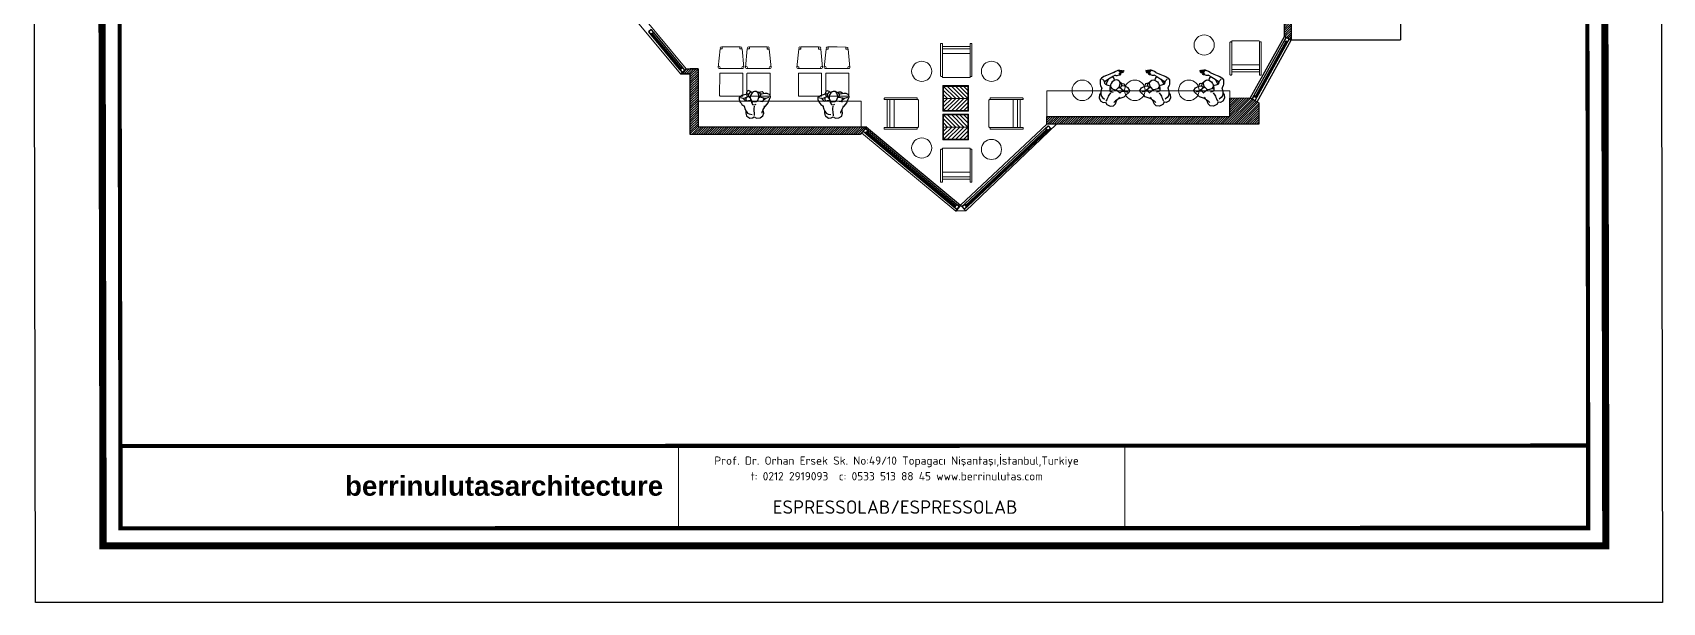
# Model space of a CAD drawing. Header units: centimetres. Extents: x 131563 to 145359, y 24878 to 28066.
# Drawn here: x 131563 to 134733, y 24878 to 25986 of the extents above; entities that cross this region are included whole.
import ezdxf
from ezdxf.enums import TextEntityAlignment as Align

# ---------------------------------------------------------------- set-up
doc = ezdxf.new("R2010")
doc.units = ezdxf.units.CM
doc.header["$LTSCALE"] = 10
doc.header["$MEASUREMENT"] = 0
for name, color, linetype in [('141125_RT1$0$xref_4_vitrin_kaplama$0$2DCAM', 4, 'Continuous'), ('141125_RT1$0$xref_4_vitrin_kaplama$0$2DKONST2', 253, 'Continuous'), ('LP-DIMENSION_INT_100', 51, 'Continuous'), ('wall', 255, 'Continuous')]:
    doc.layers.add(name, color=color, linetype=linetype)
for name, color, linetype, lineweight in [('ARK_AHŞAP', 45, 'Continuous', 15), ('ARK_METAL', 252, 'Continuous', 15), ('Auto-Antet', 7, 'Continuous', 18), ('tefriş', 45, 'Continuous', 18)]:
    doc.layers.add(name, color=color, linetype=linetype, lineweight=lineweight)
doc.styles.add('BASLIK', font='')
doc.styles.add('style1', font='isocpeur.ttf', dxfattribs={"height": 20})
doc.styles.get('BASLIK').set_extended_font_data('Arial', bold=True)
pattern_1 = [(45, (4349.897, 0), (-2.20970869, 2.20970869), [])]

# ---------------------------------------------------------------- blocks, each defined once
blk = doc.blocks.new('insanplanoturan2')
for p, q in [((-27.3, 18.7), (-27.9, 14.4)), ((-27.9, 14.4), (-26.5, 10.2)), ((-27.3, 18.7), (-27.3, 18.7)), ((-26.5, 10.2), (-24.7, 7)), ((-24.7, 7), (-23.1, 4.5)), ((-20, 15.9), (-24.5, 17.3)), ((-23.1, 4.5), (-19.4, 1.7)), ((-18.8, 14.3), (-20, 15.9)), ((-19.4, 1.7), (-18.3, 0.6)), ((-19.3, 1.6), (-18, -4.7)), ((-15.7, 10.7), (-18.8, 14.3)), ((-15.7, 10.7), (-9.9, 11)), ((-14, 17.3), (-14.4, 14.2)), ((-14.4, 14.2), (-14.1, 10.9)), ((-9.9, 11), (-5.1, 11.6)), ((-4.3, 28), (-8.1, 30.2)), ((-5.3, 20.4), (-5.8, 16.4)), ((-5.8, 16.4), (-5.8, 13.5)), ((-5.8, 14.5), (-5.5, 12.7)), ((-5.8, 13.5), (-4.1, 10.1)), ((-5.5, 12.7), (-4.9, 10.3)), ((-1.5, 25.7), (-5.3, 20.4)), ((-4.9, 10.3), (-4.5, 7.8)), ((-4.5, 7.8), (-2.1, 5.5)), ((-4.5, 7.8), (-4.5, 7.3)), ((-4.5, 7.3), (-2.4, 2.5)), ((-3.6, 26.9), (-4.3, 28)), ((-4.1, 10.1), (0.4, 8)), ((-2.4, 2.5), (1.6, 1.8)), ((1.1, 27.4), (-1.5, 25.7)), ((0.4, 8), (4.7, 8.1)), ((3.3, 27.8), (1.1, 27.4)), ((1.6, 1.8), (4.6, 2.7)), ((7, 27.1), (3.3, 27.8)), ((4.7, 8.1), (8.4, 9.4)), ((8.6, 26), (7, 27.1)), ((8.3, 9.1), (13.3, 8.1)), ((8.4, 9.4), (11, 16.1)), ((10.1, 23.6), (8.6, 26)), ((10.2, 25.9), (9.3, 25.7)), ((9.3, 25.7), (9.6, 24.5)), ((11.4, 17.6), (10.1, 23.6)), ((11.6, 25.2), (10.2, 25.9)), ((11.4, 15), (10.6, 15.2)), ((11, 16.1), (11.4, 17.6)), ((11.4, 15), (12.6, 15.8)), ((13.4, 24.1), (11.6, 25.2)), ((12.6, 15.8), (13, 16.7)), ((12.9, 16.1), (20.7, 13.9)), ((13, 16.7), (14.5, 17.8)), ((13.2, 24.2), (15, 25.8)), ((13.3, 8.1), (17.6, 6.8)), ((15, 20.9), (13.4, 24.1)), ((14.5, 17.8), (15, 20.9)), ((16.3, 21.5), (14.7, 21.5)), ((15, 25.8), (17.9, 26.1)), ((15, 20.9), (15, 20.9)), ((20.1, 21.8), (16.3, 21.5)), ((17.6, 6.8), (19.3, 10.2)), ((17.6, 6.8), (18.6, 6.3)), ((17.9, 26.1), (20.4, 23.5)), ((19.3, 14.3), (19.3, 10.2)), ((19.3, 10.2), (24.2, 13.1)), ((23.7, 22.2), (20.1, 21.8)), ((20.4, 23.5), (20.2, 21.8)), ((20.7, 13.9), (24.2, 13.1)), ((22, -2.6), (28, 3.2)), ((27.8, 21.9), (23.7, 22.2)), ((24.2, 13.1), (28.6, 13.7)), ((33.1, 18.4), (27.8, 21.9)), ((28, 3.2), (29.4, 7)), ((28.6, 13.7), (30.4, 14.2)), ((29.4, 7), (33.3, 14.9)), ((33.3, 14.9), (33.1, 18.4)), ((-18, -4.7), (-16.2, -9.1)), ((-16.6, -8.2), (-17.3, -12.8)), ((-17.3, -12.8), (-16.1, -18.2)), ((-16.2, -9.1), (-14, -13.4)), ((-16.1, -18.2), (-15.3, -19.1)), ((-15.3, -19.1), (-10.3, -23)), ((-14, -13.4), (-10.4, -15.1)), ((-10.4, -15.1), (-5.2, -16.3)), ((-10.3, -23), (-5, -23.1)), ((-5, -23.1), (-1.2, -21.4)), ((-0.8, -6.1), (-1.2, -8.6)), ((-1.2, -8.6), (-1, -10.8)), ((-1.2, -21.4), (3.1, -24.4)), ((-1, -10.8), (-1, -12.7)), ((-1, -12.7), (-1, -14.1)), ((-1, -14.1), (-0.7, -15.8)), ((-0.7, -15.8), (-1, -19.2)), ((0.1, -0.8), (-0.8, -6.1)), ((3.1, -24.4), (10.1, -24.5)), ((10.1, -24.5), (15.7, -21.3)), ((14.2, -14.2), (13.8, -15.3)), ((15.6, -11.1), (14.2, -14.2)), ((16.8, -8.8), (15.6, -11.1)), ((15.7, -21.3), (17.9, -16.1)), ((19.5, -4.9), (16.8, -8.8)), ((17.2, -10.3), (17.5, -7.8)), ((17.9, -16.1), (17.2, -10.3)), ((20, -1.6), (19.5, -4.9)), ((19.5, -4.9), (22, -2.6))]:
    blk.add_line(p, q)
for points in [[(-27.3, 18.7), (-21.8, 22.3), (-14.1, 24.1), (-7.3, 24.6)], [(-20, 15.9), (-15.5, 16.7), (-9.5, 19.1), (-8.9, 19.2)], [(-8.1, 30.2), (-10.9, 29.7), (-12.2, 26.3), (-12.6, 24.2)], [(-1.5, 25.7), (-2.5, 27), (-5.4, 26.7), (-7.3, 24.6), (-9.2, 21.9), (-8.9, 19.2), (-7.3, 16.5), (-5.8, 16.4)]]:
    blk.add_lwpolyline(points)
blk = doc.blocks.new('xccxc')
at = {"rotation": 180}
blk.add_blockref('insanplanoturan2', (220488.9, -31825.1), dxfattribs=at)
blk = doc.blocks.new('dada')
for p, q in [((219964.1, -31826.5), (219966.7, -31822.6)), ((219967.8, -31810.1), (219965.6, -31815.3)), ((219965.6, -31815.3), (219966.3, -31821)), ((219966.3, -31821), (219966.1, -31823.5)), ((219966.7, -31822.6), (219967.9, -31820.3)), ((219973.4, -31806.9), (219967.8, -31810.1)), ((219967.9, -31820.3), (219969.4, -31817.1)), ((219969.4, -31817.1), (219969.8, -31816.1)), ((219980.5, -31807), (219973.4, -31806.9)), ((219984.7, -31810), (219980.5, -31807)), ((219983.4, -31830.6), (219984.4, -31825.3)), ((219984.3, -31815.6), (219984.6, -31812.1)), ((219984.6, -31817.3), (219984.3, -31815.6)), ((219984.4, -31825.3), (219984.7, -31822.8)), ((219984.6, -31818.7), (219984.6, -31817.3)), ((219984.6, -31820.5), (219984.6, -31818.7)), ((219984.7, -31822.8), (219984.6, -31820.5)), ((219988.6, -31808.2), (219984.7, -31810)), ((219993.9, -31808.4), (219988.6, -31808.2)), ((219994, -31816.3), (219988.8, -31815.1)), ((219998.9, -31812.3), (219993.9, -31808.4)), ((219997.6, -31817.9), (219994, -31816.3)), ((219999.7, -31822.2), (219997.6, -31817.9)), ((219999.7, -31813.2), (219998.9, -31812.3)), ((220000.9, -31818.5), (219999.7, -31813.2)), ((220001.6, -31826.6), (219999.7, -31822.2)), ((220000.2, -31823.1), (220000.9, -31818.5)), ((219954.2, -31838.4), (219950.3, -31846.2)), ((219950.3, -31846.2), (219950.4, -31849.8)), ((219950.4, -31849.8), (219955.8, -31853.3)), ((219954.9, -31845.1), (219953.1, -31845.6)), ((219955.5, -31834.6), (219954.2, -31838.4)), ((219959.4, -31844.5), (219954.9, -31845.1)), ((219961.5, -31828.8), (219955.5, -31834.6)), ((219955.8, -31853.3), (219959.9, -31853.5)), ((219964.3, -31841.6), (219959.4, -31844.5)), ((219962.8, -31845.2), (219959.4, -31844.5)), ((219959.9, -31853.5), (219963.5, -31853.2)), ((219964.1, -31826.5), (219961.5, -31828.8)), ((219970.6, -31847.5), (219962.8, -31845.2)), ((219963.2, -31854.8), (219963.4, -31853.2)), ((219965.6, -31857.5), (219963.2, -31854.8)), ((219963.5, -31853.2), (219967.3, -31852.8)), ((219963.6, -31829.8), (219964.1, -31826.5)), ((219964.2, -31845.6), (219964.3, -31841.6)), ((219965.9, -31838.1), (219964.3, -31841.6)), ((219965.9, -31838.1), (219965, -31837.7)), ((219968.5, -31857.1), (219965.6, -31857.5)), ((219970.3, -31839.5), (219965.9, -31838.1)), ((219967.3, -31852.8), (219968.8, -31852.9)), ((219970.3, -31855.5), (219968.5, -31857.1)), ((219969.1, -31849.2), (219968.6, -31852.2)), ((219968.6, -31852.2), (219970.2, -31855.4)), ((219968.6, -31852.2), (219968.6, -31852.2)), ((219970.6, -31848), (219969.1, -31849.2)), ((219970.2, -31855.4), (219972, -31856.6)), ((219975.3, -31840.4), (219970.3, -31839.5)), ((219971, -31847.2), (219970.6, -31848)), ((219972.2, -31846.3), (219971, -31847.2)), ((219972, -31856.6), (219973.4, -31857.2)), ((219972.2, -31846.3), (219972.9, -31846.5)), ((219972.6, -31847.5), (219972.2, -31849)), ((219972.2, -31849), (219973.4, -31855)), ((219975.1, -31840.7), (219972.6, -31847.5)), ((219973.4, -31855), (219974.9, -31857.4)), ((219973.4, -31857.2), (219974.3, -31857.1)), ((219974.3, -31857.1), (219974, -31855.9)), ((219974.9, -31857.4), (219976.6, -31858.5)), ((219978.8, -31839.4), (219975.1, -31840.7)), ((219983.2, -31839.4), (219978.8, -31839.4)), ((219982, -31833.1), (219978.9, -31834)), ((219985.9, -31833.9), (219982, -31833.1)), ((219982.4, -31858.8), (219985.1, -31857.1)), ((219987.6, -31841.5), (219983.2, -31839.4)), ((219985.1, -31857.1), (219988.9, -31851.8)), ((219988.1, -31839.2), (219985.7, -31836.9)), ((219985.8, -31856.2), (219987.9, -31859.4)), ((219988, -31838.6), (219985.9, -31833.9)), ((219989.4, -31844.9), (219987.6, -31841.5)), ((219988.1, -31839.2), (219988, -31838.6)), ((219988.5, -31841.6), (219988.1, -31839.2)), ((219989.1, -31844.1), (219988.5, -31841.6)), ((219993.5, -31842.3), (219988.6, -31843)), ((219988.9, -31851.8), (219989.4, -31847.8)), ((219989.4, -31845.9), (219989.1, -31844.1)), ((219989.4, -31847.8), (219989.4, -31844.9)), ((219993.2, -31859.7), (219997, -31853.7)), ((219999.3, -31842.1), (219993.5, -31842.3)), ((219997, -31853.7), (219997.9, -31845.6)), ((219997, -31853.7), (220000, -31849)), ((219997.9, -31845.6), (219997.6, -31842.2)), ((219999.3, -31842.1), (220002.3, -31845.7)), ((220000, -31849), (220002.3, -31845.7)), ((220002.8, -31833), (220001.6, -31826.6)), ((220002.9, -31833.1), (220001.9, -31831.9)), ((220002.3, -31845.7), (220003.5, -31847.3)), ((220006.7, -31835.8), (220002.9, -31833.1)), ((220003.5, -31847.3), (220008, -31848.7)), ((220003.7, -31858.5), (220007.4, -31854.5)), ((220008.3, -31838.4), (220006.7, -31835.8)), ((220007.4, -31854.5), (220010.8, -31850.1)), ((220010.1, -31841.6), (220008.3, -31838.4)), ((220011.5, -31845.8), (220010.1, -31841.6)), ((220010.8, -31850.1), (220011.5, -31845.8)), ((220010.8, -31850.1), (220010.8, -31850.1)), ((219976.3, -31878.1), (219976.7, -31876.9)), ((219976.4, -31878.4), (219976.3, -31878.1)), ((219976.8, -31878.5), (219976.4, -31878.4)), ((219976.5, -31879.8), (219978.1, -31877.9)), ((219976.6, -31880.4), (219976.5, -31879.8)), ((219976.6, -31858.5), (219980.3, -31859.2)), ((219976.9, -31880.6), (219976.6, -31880.4)), ((219976.7, -31876.9), (219977.5, -31876.1)), ((219977.9, -31877.8), (219976.8, -31878.5)), ((219979.2, -31879.3), (219976.9, -31880.6)), ((219977.5, -31876.1), (219978.5, -31875)), ((219978.7, -31877), (219977.9, -31877.8)), ((219978.1, -31877.9), (219979, -31877.2)), ((219978.5, -31875), (219979.2, -31874.4)), ((219980.1, -31875.8), (219978.7, -31877)), ((219980.1, -31870.4), (219978.8, -31871.8)), ((219978.8, -31871.8), (219978.9, -31872.1)), ((219978.9, -31872.1), (219979.2, -31872.2)), ((219979, -31877.2), (219980.3, -31876.2)), ((219979.2, -31872.2), (219981.2, -31871.8)), ((219979.2, -31874.4), (219980.3, -31873.4)), ((219981, -31877.7), (219979.2, -31879.3)), ((219981.2, -31878.6), (219979.2, -31879.3)), ((219979.4, -31879.5), (219979.2, -31879.3)), ((219981, -31879.2), (219979.4, -31879.5)), ((219981, -31869.8), (219980.1, -31870.4)), ((219982.1, -31874.4), (219980.1, -31875.8)), ((219980.3, -31859.2), (219982.4, -31858.8)), ((219980.3, -31873.4), (219981.5, -31872.2)), ((219980.3, -31876.2), (219981.3, -31875.3)), ((219983.2, -31868.1), (219981, -31869.8)), ((219982.2, -31876.8), (219981, -31877.7)), ((219984.3, -31878.3), (219981, -31879.2)), ((219981.2, -31871.8), (219982.2, -31871.3)), ((219983.5, -31877.4), (219981.2, -31878.6)), ((219981.3, -31875.3), (219982.2, -31874.6)), ((219981.5, -31872.2), (219982.2, -31871.3)), ((219982.2, -31874.6), (219982.1, -31874.4)), ((219982.2, -31871.3), (219982.7, -31870.2)), ((219982.2, -31874.6), (219983.9, -31875.9)), ((219982.2, -31876.8), (219983.9, -31875.9)), ((219984.9, -31866.8), (219983.2, -31868.1)), ((219985.2, -31876.8), (219983.5, -31877.4)), ((219983.9, -31875.9), (219986.7, -31877.1)), ((219986.7, -31877.1), (219984.3, -31878.3)), ((219986.8, -31865.9), (219984.9, -31866.8)), ((219986, -31876.8), (219985.2, -31876.8)), ((219987.9, -31875.9), (219986.7, -31877.1)), ((219988.6, -31865.9), (219986.8, -31865.9)), ((219987.9, -31859.4), (219991.6, -31861.6)), ((219991.2, -31872.7), (219987.9, -31875.9)), ((219988.6, -31865.9), (219991.6, -31861.6)), ((219993.3, -31869.5), (219991.2, -31872.7)), ((219991.6, -31861.6), (219993.2, -31859.7)), ((219993.3, -31869.5), (219998.7, -31863.7)), ((219998.7, -31863.7), (220003.7, -31858.5))]:
    blk.add_line(p, q)

msp = doc.modelspace()

# ---------------------------------------------------------------- hatches: boundary and pattern name
at = {"layer": 'LP-DIMENSION_INT_100'}
h = msp.add_hatch(dxfattribs=at)
h.set_pattern_fill('ANSI31', color=252, scale=25)
h.set_pattern_definition(pattern_1)
h.paths.add_polyline_path([(133998.2, 25979), (133997, 26089.5), (134009.9, 26097.2), (134011.3, 25971.7)])
h = msp.add_hatch(dxfattribs=at)
h.set_pattern_fill('ANSI31', color=252, scale=25)
h.set_pattern_definition(pattern_1)
h.paths.add_polyline_path([(132823.1, 25906.2), (132834.7, 25915.8), (132857.5, 25915.8), (132857.5, 25803), (133185.5, 25803), (133173.1, 25788), (132842.5, 25788), (132842.5, 25906.2), (132823.1, 25906.2)])
h = msp.add_hatch(dxfattribs=at)
h.set_pattern_fill('ANSI31', color=252, scale=25)
h.set_pattern_definition(pattern_1)
h.paths.add_polyline_path([(133891.9, 25823), (133891.9, 25859), (133931.2, 25859.3), (133948.2, 25849.8), (133948.2, 25808), (133535.9, 25808), (133535.9, 25823)])

# ---------------------------------------------------------------- linework, layer by layer
msp.add_lwpolyline([(131563.2, 28066), (134727.6, 28066), (134733.1, 24878.1), (131568.8, 24878.1)], close=True)
at = {"layer": '141125_RT1$0$xref_4_vitrin_kaplama$0$2DCAM'}
for p, q in [((132766.4, 25981.6), (132821.1, 25915.3)), ((132826.7, 25919.6), (132771.6, 25986.3)), ((133997.6, 25970.2), (133938.8, 25864.2)), ((133945, 25861.1), (134003.5, 25966.5)), ((133184.7, 25789.1), (133355, 25647.7)), ((133359.7, 25652.9), (133189, 25794.6)), ((133376.7, 25653.2), (133532.5, 25799.9)), ((133537, 25794.5), (133381.6, 25648.3))]:
    msp.add_line(p, q, dxfattribs=at)
for points in [[(132822.9, 25914.6), (132766, 25983.4), (132766.5, 25983.8), (132823.4, 25915)], [(132766.5, 25983.8), (132767.1, 25983.1), (132768.3, 25984.1), (132767.7, 25984.8)], [(132767.7, 25984.8), (132824.6, 25916)], [(132825.1, 25916.4), (132768.2, 25985.2)], [(134001.1, 25969.8), (133941, 25861.4)], [(133941.5, 25861.1), (134001.6, 25969.5)], [(134003.6, 25968.4), (133943.4, 25860), (133942.9, 25860.3), (134003, 25968.7)], [(134001.6, 25969.5), (134001.2, 25968.6), (134002.6, 25967.9), (134003, 25968.7)], [(132824.6, 25916), (132824, 25916.8), (132822.7, 25915.8), (132823.4, 25915)], [(133942.9, 25860.3), (133943.4, 25861.2), (133942, 25862), (133941.5, 25861.1)], [(133356.8, 25647.3), (133184, 25790.8), (133184.4, 25791.3), (133357.2, 25647.7)], [(133184.4, 25791.3), (133185.2, 25790.7), (133186.2, 25791.9), (133185.4, 25792.5)], [(133185.4, 25792.5), (133358.3, 25649)], [(133358.6, 25649.4), (133185.8, 25793)], [(133377.9, 25649.9), (133535.7, 25798.4)], [(133536.1, 25797.9), (133378.3, 25649.4)], [(133379.7, 25647.8), (133537.6, 25796.3), (133537.2, 25796.7), (133379.3, 25648.2)], [(133537.2, 25796.7), (133536.5, 25796.1), (133535.4, 25797.3), (133536.1, 25797.9)], [(133358.3, 25649), (133357.5, 25649.6), (133356.5, 25648.4), (133357.2, 25647.7)], [(133378.3, 25649.4), (133379, 25650.1), (133380.1, 25648.9), (133379.3, 25648.2)]]:
    msp.add_lwpolyline(points, dxfattribs=at)
at = {"layer": '141125_RT1$0$xref_4_vitrin_kaplama$0$2DKONST2'}
for points in [[(132765.7, 25983.2), (132768.6, 25985.6), (132769.5, 25984.5), (132771.6, 25986.3), (132767.1, 25991.6), (132767.1, 25991.6), (132766.5, 25992.4), (132761.5, 25988.3), (132761.5, 25988.3), (132761.1, 25988), (132766.4, 25981.6), (132766.8, 25981.9)], [(132765.3, 25983.2), (132768.7, 25986), (132769.6, 25984.9), (132771.2, 25986.3), (132767.1, 25991.3), (132767.1, 25991.3), (132766.5, 25992.1), (132761.5, 25987.9)], [(134007.1, 25972.9), (134007.6, 25973.8), (134001.9, 25976.9), (134001.9, 25976.9), (134001.4, 25977.2), (133997.6, 25970.2), (133999.9, 25968.9), (134000.6, 25970.1), (134003.9, 25968.2), (134003.1, 25966.8), (134003.5, 25966.5), (134007.1, 25972.9)], [(134006.7, 25972.8), (134007.2, 25973.7), (134001.5, 25976.8), (133997.9, 25970.3), (133999.8, 25969.2), (134000.5, 25970.4), (134004.3, 25968.3), (134006.7, 25972.8)], [(132825.8, 25909.7), (132826.4, 25909), (132831.4, 25913.1), (132831.4, 25913.1), (132831.8, 25913.4), (132826.7, 25919.6), (132824.6, 25917.9), (132825.5, 25916.8), (132822.6, 25914.4), (132821.5, 25915.7), (132821.1, 25915.3), (132825.8, 25909.7)], [(132825.8, 25910.1), (132826.4, 25909.3), (132831.5, 25913.4), (132826.7, 25919.2), (132825, 25917.8), (132825.9, 25916.7), (132822.6, 25914), (132825.8, 25910.1)], [(133943.8, 25859.8), (133940.5, 25861.7), (133941.1, 25862.9), (133938.8, 25864.2), (133935.4, 25858.1), (133935.4, 25858.1), (133934.9, 25857.2), (133940.6, 25854.1), (133940.6, 25854.1), (133941, 25853.8), (133945, 25861.1), (133944.6, 25861.3)], [(133943.9, 25859.5), (133940.1, 25861.6), (133940.8, 25862.8), (133938.9, 25863.9), (133935.7, 25858.2), (133935.7, 25858.2), (133935.2, 25857.3), (133940.9, 25854.2)], [(133537.9, 25796), (133535.3, 25798.8), (133534.3, 25797.9), (133532.5, 25799.9), (133537.6, 25804.6), (133537.6, 25804.6), (133538.4, 25805.3), (133542.8, 25800.4), (133542.8, 25800.4), (133543.1, 25800.1), (133537, 25794.5), (133536.6, 25794.9)], [(133538.2, 25796), (133535.3, 25799.2), (133534.3, 25798.2), (133532.8, 25799.9), (133537.6, 25804.2), (133537.6, 25804.2), (133538.4, 25804.9), (133542.7, 25800.1)], [(133183.7, 25790.5), (133186.2, 25793.5), (133187.3, 25792.6), (133189, 25794.6), (133183.6, 25799.1), (133183.6, 25799.1), (133182.8, 25799.8), (133178.7, 25794.8), (133178.7, 25794.8), (133178.4, 25794.4), (133184.7, 25789.1), (133185.1, 25789.5)], [(133183.4, 25790.5), (133186.1, 25793.8), (133187.2, 25792.9), (133188.6, 25794.6), (133183.6, 25798.8), (133183.6, 25798.8), (133182.9, 25799.4), (133178.7, 25794.4)], [(133360.6, 25643), (133361.4, 25642.4), (133365.5, 25647.4), (133365.5, 25647.4), (133365.8, 25647.8), (133359.7, 25652.9), (133357.9, 25650.8), (133359, 25649.9), (133356.6, 25647), (133355.3, 25648.1), (133355, 25647.7), (133360.6, 25643)], [(133360.5, 25643.4), (133361.3, 25642.7), (133365.5, 25647.7), (133359.7, 25652.5), (133358.3, 25650.8), (133359.4, 25649.9), (133356.6, 25646.6), (133360.5, 25643.4)], [(133376.2, 25643.3), (133375.5, 25642.7), (133371.1, 25647.5), (133371.1, 25647.5), (133370.8, 25647.9), (133376.7, 25653.2), (133378.5, 25651.2), (133377.5, 25650.3), (133380, 25647.5), (133381.3, 25648.6), (133381.6, 25648.3), (133376.2, 25643.3)], [(133376.2, 25643.7), (133375.5, 25643), (133371.1, 25647.8), (133376.7, 25652.9), (133378.1, 25651.3), (133377.1, 25650.3), (133380, 25647.1), (133376.2, 25643.7)]]:
    msp.add_lwpolyline(points, close=True, dxfattribs=at)
at = {"layer": 'ARK_AHŞAP'}
for p, q in [((133329.2, 25901.9), (133329.2, 25964.3)), ((133329.2, 25901.9), (133329.2, 25964.3)), ((133330.2, 25965.3), (133331.7, 25965.3)), ((133330.2, 25965.3), (133331.7, 25965.3)), ((133332.7, 25901.9), (133332.7, 25964.3)), ((133332.7, 25901.9), (133332.7, 25964.3)), ((133386.7, 25901.9), (133386.7, 25964.3)), ((133389.2, 25965.3), (133387.7, 25965.3)), ((133390.2, 25901.9), (133390.2, 25964.3)), ((133891.9, 25967.2), (133891.9, 25904.8)), ((133891.9, 25967.2), (133891.9, 25904.8)), ((133892.9, 25968.2), (133894.4, 25968.2)), ((133892.9, 25968.2), (133894.4, 25968.2)), ((133895.4, 25967.2), (133895.4, 25904.8)), ((133895.4, 25967.2), (133895.4, 25904.8)), ((133949.4, 25967.2), (133949.4, 25904.8)), ((133951.9, 25968.2), (133950.4, 25968.2)), ((133952.9, 25967.2), (133952.9, 25904.8)), ((133330.2, 25900.9), (133331.7, 25900.9)), ((133330.2, 25900.9), (133331.7, 25900.9)), ((133389.2, 25900.9), (133387.7, 25900.9)), ((133892.9, 25903.8), (133894.4, 25903.8)), ((133892.9, 25903.8), (133894.4, 25903.8)), ((133951.9, 25903.8), (133950.4, 25903.8)), ((133358.7, 25858.3), (133335.2, 25881.7)), ((133350.9, 25858.3), (133335.2, 25873.9)), ((133350.9, 25858.3), (133335.2, 25873.9)), ((133366.5, 25858.3), (133343, 25881.7)), ((133374.3, 25858.3), (133350.9, 25881.7)), ((133382.1, 25858.3), (133358.7, 25881.7)), ((133382.1, 25866.1), (133366.5, 25881.7)), ((133382.1, 25873.9), (133374.3, 25881.7)), ((133382.1, 25866.1), (133374.3, 25873.9)), ((132857.6, 25853, 0), (133174.6, 25852.7, 0.7)), ((133219.6, 25858.4), (133219.6, 25856.9)), ((133219.6, 25858.4), (133219.6, 25856.9)), ((133283, 25859.4), (133220.6, 25859.4)), ((133283, 25859.4), (133220.6, 25859.4)), ((133283, 25855.9), (133220.6, 25855.9)), ((133283, 25855.9), (133220.6, 25855.9)), ((133284, 25858.4), (133284, 25856.9)), ((133284, 25858.4), (133284, 25856.9)), ((133335.2, 25866.1), (133343, 25858.3)), ((133335.2, 25866.1), (133343, 25858.3)), ((133382.1, 25858.3), (133335.2, 25858.3)), ((133358.7, 25858.3), (133335.2, 25834.9)), ((133350.9, 25858.3), (133335.2, 25842.7)), ((133335.2, 25850.5), (133343, 25858.3)), ((133350.9, 25858.3), (133335.2, 25842.7)), ((133335.2, 25850.5), (133343, 25858.3)), ((133366.5, 25858.3), (133343, 25834.9)), ((133374.3, 25858.3), (133350.9, 25834.9)), ((133382.1, 25858.3), (133358.7, 25834.9)), ((133382.1, 25850.5), (133366.5, 25834.9)), ((133382.1, 25850.5), (133374.3, 25842.7)), ((133382.1, 25842.7), (133374.3, 25834.9)), ((133425.4, 25858.4), (133425.4, 25856.9)), ((133425.4, 25858.4), (133425.4, 25856.9)), ((133426.4, 25859.4), (133488.7, 25859.4)), ((133426.4, 25859.4), (133488.7, 25859.4)), ((133426.4, 25855.9), (133488.7, 25855.9)), ((133426.4, 25855.9), (133488.7, 25855.9)), ((133489.7, 25858.4), (133489.7, 25856.9)), ((133489.7, 25858.4), (133489.7, 25856.9)), ((133358.7, 25802.7), (133335.2, 25826.1)), ((133350.9, 25802.7), (133335.2, 25818.3)), ((133350.9, 25802.7), (133335.2, 25818.3)), ((133335.2, 25810.5), (133343, 25802.7)), ((133335.2, 25810.5), (133343, 25802.7)), ((133366.5, 25802.7), (133343, 25826.1)), ((133374.3, 25802.7), (133350.9, 25826.1)), ((133382.1, 25802.7), (133358.7, 25826.1)), ((133382.1, 25810.5), (133366.5, 25826.1)), ((133382.1, 25818.3), (133374.3, 25826.1)), ((133382.1, 25810.5), (133374.3, 25818.3)), ((133219.6, 25799.4), (133219.6, 25800.9)), ((133283, 25801.9), (133220.6, 25801.9)), ((133283, 25798.4), (133220.6, 25798.4)), ((133284, 25799.4), (133284, 25800.9)), ((133382.1, 25802.7), (133335.2, 25802.7)), ((133358.7, 25802.7), (133335.2, 25779.3)), ((133350.9, 25802.7), (133335.2, 25787.1)), ((133335.2, 25794.9), (133343, 25802.7)), ((133350.9, 25802.7), (133335.2, 25787.1)), ((133335.2, 25794.9), (133343, 25802.7)), ((133366.5, 25802.7), (133343, 25779.3)), ((133374.3, 25802.7), (133350.9, 25779.3)), ((133382.1, 25802.7), (133358.7, 25779.3)), ((133382.1, 25794.9), (133366.5, 25779.3)), ((133382.1, 25794.9), (133374.3, 25787.1)), ((133382.1, 25787.1), (133374.3, 25779.3)), ((133425.4, 25799.4), (133425.4, 25800.9)), ((133426.4, 25801.9), (133488.7, 25801.9)), ((133426.4, 25798.4), (133488.7, 25798.4)), ((133489.7, 25799.4), (133489.7, 25800.9)), ((133329.2, 25758.5), (133329.2, 25696.2)), ((133329.2, 25758.5), (133329.2, 25696.2)), ((133330.2, 25759.5), (133331.7, 25759.5)), ((133330.2, 25759.5), (133331.7, 25759.5)), ((133332.7, 25758.5), (133332.7, 25696.2)), ((133332.7, 25758.5), (133332.7, 25696.2)), ((133386.7, 25758.5), (133386.7, 25696.2)), ((133389.2, 25759.5), (133387.7, 25759.5)), ((133390.2, 25758.5), (133390.2, 25696.2)), ((133330.2, 25695.2), (133331.7, 25695.2)), ((133330.2, 25695.2), (133331.7, 25695.2)), ((133389.2, 25695.2), (133387.7, 25695.2))]:
    msp.add_line(p, q, dxfattribs=at)
at = {"layer": 'ARK_AHŞAP', "elevation": 0}
for points in [[(132899.5, 25863.7), (132899.6, 25906.7, -0.414214), (132900.6, 25907.7), (132943.6, 25907.6, -0.414214), (132944.6, 25906.6), (132944.5, 25863.6, -0.414214), (132943.5, 25862.6), (132900.5, 25862.7, -0.414214)], [(132952.6, 25863.6), (132952.7, 25906.6, -0.414214), (132953.7, 25907.6), (132996.7, 25907.6, -0.414214), (132997.7, 25906.6), (132997.6, 25863.6, -0.414214), (132996.6, 25862.6), (132953.6, 25862.6, -0.414214)], [(133052.7, 25863.5), (133052.8, 25906.5, -0.414214), (133053.8, 25907.5), (133096.8, 25907.5, -0.414214), (133097.8, 25906.4), (133097.7, 25863.4, -0.414214), (133096.7, 25862.5), (133053.7, 25862.5, -0.414214)], [(133105.8, 25863.4), (133105.8, 25906.4, -0.414214), (133106.9, 25907.4), (133149.9, 25907.4, -0.414214), (133150.8, 25906.4), (133150.8, 25863.4, -0.414214), (133149.8, 25862.4), (133106.8, 25862.4, -0.414214)]]:
    msp.add_lwpolyline(points, format="xyb", close=True, dxfattribs=at)
at = {"layer": 'ARK_AHŞAP'}
for points in [[(133333.7, 25883.3), (133333.7, 25833.3), (133383.7, 25833.3), (133383.7, 25883.3)], [(133335.2, 25881.7), (133335.2, 25834.9), (133382.1, 25834.9), (133382.1, 25881.7)], [(133174.6, 25852.7), (133174.5, 25802.7), (132857.5, 25803), (132857.6, 25853)], [(133333.7, 25827.7), (133333.7, 25777.7), (133383.7, 25777.7), (133383.7, 25827.7)], [(133335.2, 25826.1), (133335.2, 25779.3), (133382.1, 25779.3), (133382.1, 25826.1)]]:
    msp.add_lwpolyline(points, close=True, dxfattribs=at)
for centre, radius in [((133841.9, 25962.2), 19.6), ((132902.5, 25956.5), 2), ((132940.9, 25956.5), 2), ((132955.5, 25956.5), 2), ((132993.9, 25956.4), 2), ((133055.6, 25956.4), 2), ((133094, 25956.3), 2), ((133108.7, 25956.3), 2), ((133147.1, 25956.2), 2), ((133292.5, 25911), 19.6), ((133428.1, 25911), 19.6), ((132898.6, 25918.5), 2), ((132944.6, 25918.5), 2), ((132951.7, 25918.5), 2), ((132997.7, 25918.4), 2), ((132997.7, 25918.4), 2), ((133051.8, 25918.4), 2), ((133097.8, 25918.3), 2), ((133104.9, 25918.3), 2), ((133150.9, 25918.2), 2), ((133150.9, 25918.2), 2), ((133292.5, 25761.9), 19.6), ((133428.1, 25759.1), 19.6)]:
    msp.add_circle(centre, radius, dxfattribs=at)
for centre, start, end in [((133330.2, 25964.3), 90, 180), ((133330.2, 25964.3), 90, 180), ((133331.7, 25964.3), 0, 90), ((133331.7, 25964.3), 0, 90), ((133387.7, 25964.3), 90, 180), ((133389.2, 25964.3), 0, 90), ((133892.9, 25967.2), 90, 180), ((133892.9, 25967.2), 90, 180), ((133894.4, 25967.2), 0, 90), ((133894.4, 25967.2), 0, 90), ((133950.4, 25967.2), 90, 180), ((133951.9, 25967.2), 0, 90), ((133330.2, 25901.9), 180, 270), ((133330.2, 25901.9), 180, 270), ((133331.7, 25901.9), 270, 0), ((133331.7, 25901.9), 270, 0), ((133387.7, 25901.9), 180, 270), ((133389.2, 25901.9), 270, 0), ((133892.9, 25904.8), 180, 270), ((133892.9, 25904.8), 180, 270), ((133894.4, 25904.8), 270, 0), ((133894.4, 25904.8), 270, 0), ((133950.4, 25904.8), 180, 270), ((133951.9, 25904.8), 270, 0), ((133220.6, 25858.4), 90, 180), ((133220.6, 25858.4), 90, 180), ((133220.6, 25856.9), 180, 270), ((133220.6, 25856.9), 180, 270), ((133283, 25858.4), 0, 90), ((133283, 25858.4), 0, 90), ((133283, 25856.9), 270, 0), ((133283, 25856.9), 270, 0), ((133426.4, 25858.4), 90, 180), ((133426.4, 25858.4), 90, 180), ((133426.4, 25856.9), 180, 270), ((133426.4, 25856.9), 180, 270), ((133488.7, 25858.4), 0, 90), ((133488.7, 25858.4), 0, 90), ((133488.7, 25856.9), 270, 0), ((133488.7, 25856.9), 270, 0), ((133220.6, 25800.9), 90, 180), ((133220.6, 25799.4), 180, 270), ((133283, 25800.9), 0, 90), ((133283, 25799.4), 270, 0), ((133426.4, 25800.9), 90, 180), ((133426.4, 25799.4), 180, 270), ((133488.7, 25800.9), 0, 90), ((133488.7, 25799.4), 270, 0), ((133330.2, 25758.5), 90, 180), ((133330.2, 25758.5), 90, 180), ((133331.7, 25758.5), 0, 90), ((133331.7, 25758.5), 0, 90), ((133387.7, 25758.5), 90, 180), ((133389.2, 25758.5), 0, 90), ((133330.2, 25696.2), 180, 270), ((133330.2, 25696.2), 180, 270), ((133331.7, 25696.2), 270, 0), ((133331.7, 25696.2), 270, 0), ((133387.7, 25696.2), 180, 270), ((133389.2, 25696.2), 270, 0)]:
    msp.add_arc(centre, 1, start, end, dxfattribs=at)
at = {"layer": 'ARK_METAL'}
for p, q in [((133895.4, 25967.2), (133895.4, 25969.3)), ((133895.4, 25967.2), (133895.4, 25969.3)), ((133896.4, 25970.3), (133922.4, 25970.3)), ((133948.4, 25970.3), (133922.4, 25970.3)), ((133949.4, 25967.2), (133949.4, 25969.3)), ((132900.3, 25954.5), (132896.6, 25918.7)), ((132904.5, 25954.5), (132900.3, 25954.5)), ((132921.7, 25958.5), (132904.5, 25958.5)), ((132938.9, 25958.5), (132904.5, 25958.5)), ((132904.5, 25958.5), (132904.5, 25954.5)), ((132938.9, 25958.5), (132938.9, 25954.5)), ((132938.9, 25954.5), (132943.1, 25954.5)), ((132943.1, 25954.5), (132946.6, 25918.7)), ((132953.3, 25954.5), (132949.7, 25918.7)), ((132957.5, 25954.5), (132953.3, 25954.5)), ((132974.7, 25958.4), (132957.5, 25958.5)), ((132991.9, 25958.4), (132957.5, 25958.5)), ((132957.5, 25958.5), (132957.5, 25954.5)), ((132991.9, 25958.4), (132991.9, 25954.4)), ((132991.9, 25954.4), (132996.1, 25954.4)), ((132996.1, 25954.4), (132999.7, 25918.6)), ((133053.4, 25954.4), (133049.8, 25918.6)), ((133057.6, 25954.3), (133053.4, 25954.4)), ((133074.8, 25958.3), (133057.6, 25958.3)), ((133092, 25958.3), (133057.6, 25958.3)), ((133057.6, 25958.3), (133057.6, 25954.3)), ((133092, 25958.3), (133092, 25954.3)), ((133092, 25954.3), (133096.2, 25954.3)), ((133096.2, 25954.3), (133099.8, 25918.5)), ((133106.5, 25954.3), (133102.9, 25918.5)), ((133110.7, 25954.3), (133106.5, 25954.3)), ((133127.9, 25958.3), (133110.7, 25958.3)), ((133145.1, 25958.2), (133110.7, 25958.3)), ((133110.7, 25958.3), (133110.7, 25954.3)), ((133145.1, 25958.2), (133145.1, 25954.2)), ((133145.1, 25954.2), (133149.3, 25954.2)), ((133149.3, 25954.2), (133152.9, 25918.4)), ((133332.7, 25959.4), (133359.7, 25959.4)), ((133332.7, 25954.7), (133359.7, 25954.7)), ((133332.7, 25945.7), (133359.7, 25945.7)), ((133386.7, 25959.4), (133359.7, 25959.4)), ((133386.7, 25954.7), (133359.7, 25954.7)), ((133386.7, 25945.7), (133359.7, 25945.7)), ((132898.6, 25916.5), (132944.6, 25916.5)), ((132951.7, 25916.5), (132997.7, 25916.4)), ((133051.8, 25916.4), (133097.8, 25916.3)), ((133104.9, 25916.3), (133150.9, 25916.2)), ((133332.7, 25901.9), (133332.7, 25899.9)), ((133332.7, 25901.9), (133332.7, 25899.9)), ((133333.7, 25898.9), (133359.7, 25898.9)), ((133385.7, 25898.9), (133359.7, 25898.9)), ((133386.7, 25901.9), (133386.7, 25899.9)), ((133895.4, 25923.4), (133922.4, 25923.4)), ((133895.4, 25914.5), (133922.4, 25914.5)), ((133895.4, 25909.7), (133922.4, 25909.7)), ((133949.4, 25923.4), (133922.4, 25923.4)), ((133949.4, 25914.5), (133922.4, 25914.5)), ((133949.4, 25909.7), (133922.4, 25909.7)), ((133225.5, 25855.9), (133225.5, 25828.9)), ((133230.2, 25855.9), (133230.2, 25828.9)), ((133239.2, 25855.9), (133239.2, 25828.9)), ((133283, 25855.9), (133285, 25855.9)), ((133283, 25855.9), (133285, 25855.9)), ((133286, 25854.9), (133286, 25828.9)), ((133423.3, 25854.9), (133423.3, 25828.9)), ((133426.4, 25855.9), (133424.3, 25855.9)), ((133426.4, 25855.9), (133424.3, 25855.9)), ((133470.2, 25855.9), (133470.2, 25828.9)), ((133479.1, 25855.9), (133479.1, 25828.9)), ((133483.8, 25855.9), (133483.8, 25828.9)), ((133225.5, 25801.9), (133225.5, 25828.9)), ((133230.2, 25801.9), (133230.2, 25828.9)), ((133239.2, 25801.9), (133239.2, 25828.9)), ((133286, 25802.9), (133286, 25828.9)), ((133423.3, 25802.9), (133423.3, 25828.9)), ((133470.2, 25801.9), (133470.2, 25828.9)), ((133479.1, 25801.9), (133479.1, 25828.9)), ((133483.8, 25801.9), (133483.8, 25828.9)), ((133283, 25801.9), (133285, 25801.9)), ((133426.4, 25801.9), (133424.3, 25801.9)), ((133332.7, 25758.5), (133332.7, 25760.6)), ((133332.7, 25758.5), (133332.7, 25760.6)), ((133333.7, 25761.6), (133359.7, 25761.6)), ((133385.7, 25761.6), (133359.7, 25761.6)), ((133386.7, 25758.5), (133386.7, 25760.6)), ((133332.7, 25714.7), (133359.7, 25714.7)), ((133386.7, 25714.7), (133359.7, 25714.7)), ((133332.7, 25705.8), (133359.7, 25705.8)), ((133332.7, 25701.1), (133359.7, 25701.1)), ((133386.7, 25705.8), (133359.7, 25705.8)), ((133386.7, 25701.1), (133359.7, 25701.1))]:
    msp.add_line(p, q, dxfattribs=at)
for centre, start, end in [((133896.4, 25969.3), 90, 180), ((133896.4, 25969.3), 90, 180), ((133948.4, 25969.3), 0, 90), ((133333.7, 25899.9), 180, 270), ((133333.7, 25899.9), 180, 270), ((133385.7, 25899.9), 270, 0), ((133285, 25854.9), 0, 90), ((133285, 25854.9), 0, 90), ((133424.3, 25854.9), 90, 180), ((133424.3, 25854.9), 90, 180), ((133285, 25802.9), 270, 0), ((133424.3, 25802.9), 180, 270), ((133333.7, 25760.6), 90, 180), ((133333.7, 25760.6), 90, 180), ((133385.7, 25760.6), 0, 90)]:
    msp.add_arc(centre, 1, start, end, dxfattribs=at)
at = {"layer": 'Auto-Antet', "color": 1}
for p, q in [((132819.2, 25182.5), (132819.2, 25022.5)), ((133687.9, 25182.6), (133687.9, 25022.6))]:
    msp.add_line(p, q, dxfattribs=at)
at = {"layer": 'Auto-Antet', "linetype": 'Continuous'}
msp.add_lwpolyline([(131568.8, 24878.1), (134733.1, 24878.1), (134727.6, 28066), (131563.2, 28066)], close=True, dxfattribs=at)
at = {"layer": 'Auto-Antet', "color": 1}
for points, const_width in [([(134617.6, 27956), (131694.7, 27956), (131700.3, 24988.1), (134623.1, 24988.1)], 14), ([(134583.6, 27922), (131728.7, 27922), (131734.3, 25022.1), (134589.1, 25022.1)], 8), ([(131734.3, 25022.1), (134588.8, 25023.2), (134588.8, 25183.2), (131734.3, 25182.1)], 8)]:
    msp.add_lwpolyline(points, close=True, dxfattribs=dict(at, const_width=const_width))
at = {"layer": 'LP-DIMENSION_INT_100', "color": 252}
for p, q in [((133931.6, 25859), (133998.2, 25979)), ((133944.7, 25851.8), (134011.3, 25971.7)), ((134011.3, 25972.2), (134223.6, 25972.2))]:
    msp.add_line(p, q, dxfattribs=at)
at = {"layer": 'LP-DIMENSION_INT_100', "color": 2}
for p, q in [((133998.2, 25979), (134011.3, 25971.7)), ((134011.3, 25971.7), (133998.2, 25979)), ((132857.5, 25915.8), (132842.5, 25915.8)), ((133944.7, 25851.8), (133931.6, 25859)), ((133175.6, 25791.1), (133185.2, 25802.6)), ((133368.2, 25650.6), (133358.6, 25639.1)), ((133358.6, 25639.1), (133368.2, 25650.6)), ((133368.2, 25650.6), (133378.3, 25639.5)), ((133378.3, 25639.5), (133368.2, 25650.6))]:
    msp.add_line(p, q, dxfattribs=at)
at = {"layer": 'LP-DIMENSION_INT_100', "color": 252}
msp.add_lwpolyline([(133923.6, 27462.6), (134223.6, 27462.6), (134223.6, 25972.2)], dxfattribs=at)
at = {"layer": 'LP-DIMENSION_INT_100', "color": 2}
for points in [[(133998.2, 25979), (133997, 26089.5), (134009.9, 26097.2), (134011.3, 25971.7), (133998.2, 25979)], [(133931.6, 25859), (133998.2, 25979)], [(132823.1, 25906.2), (132842.5, 25906.2)], [(132834.7, 25915.8), (132842.5, 25915.8)], [(133535.9, 25808), (133368.2, 25650.6)], [(133185.2, 25802.6), (133368.2, 25650.6)], [(133358.6, 25639.1), (133368.2, 25650.6), (133378.3, 25639.5), (133358.6, 25639.1)]]:
    msp.add_lwpolyline(points, dxfattribs=at)
for points in [[(132823.1, 25906.2), (132834.7, 25915.8), (132857.5, 25915.8), (132857.5, 25803), (133185.5, 25803), (133173.1, 25788), (132842.5, 25788), (132842.5, 25906.2), (132823.1, 25906.2)], [(133891.9, 25823), (133891.9, 25859), (133931.2, 25859.3), (133948.2, 25849.8), (133948.2, 25808), (133535.9, 25808), (133535.9, 25823)]]:
    msp.add_lwpolyline(points, close=True, dxfattribs=at)
at = {"layer": 'tefriş'}
for p, q in [((132502.4, 26292), (132823.1, 25906.2)), ((132523.5, 26290), (132834.7, 25915.8)), ((133535.9, 25808), (133368.2, 25650.6)), ((133554.8, 25808), (133378.3, 25639.5)), ((133175.6, 25791.1), (133358.6, 25639.1)), ((133185.2, 25802.6), (133368.2, 25650.6))]:
    msp.add_line(p, q, dxfattribs=at)
msp.add_lwpolyline([(133891.9, 25823), (133891.9, 25873), (133682.9, 25873), (133535.9, 25873), (133535.9, 25823), (133891.9, 25823)], dxfattribs=at)
for centre in [(133604.9, 25874), (133707, 25874), (133812.1, 25874)]:
    msp.add_circle(centre, 20, dxfattribs=at)

# ---------------------------------------------------------------- block references
at = {"layer": 'wall'}
for name, p, rotation in [('dada', (322727.5, -91003.2), 156.5110404561037), ('xccxc', (355359.5, 12826.5), 184.8633671776412), ('xccxc', (355512.7, 12826.4), 184.8633671776412)]:
    msp.add_blockref(name, p, dxfattribs=dict(at, rotation=rotation))
at = {"layer": 'wall', "xscale": -1, "rotation": 203.4889595438962}
for p in [(-55313.5, -91003.2), (-55208.4, -91003.2)]:
    msp.add_blockref('dada', p, dxfattribs=at)

# ---------------------------------------------------------------- texts
at = {"layer": 'Auto-Antet'}
for s, height, style, p in [('Prof. Dr. Orhan Ersek Sk. No:49/10 Topagacı Nişantaşı,İstanbul,Turkiye  ', 16, 'style1', (133253.9, 25145.9)), ('berrinulutasarchitecture', 38.5, 'BASLIK', (132480.3, 25085.6)), ('t: 0212 2919093  c: 0533 513 88 45 www.berrinulutas.com', 16, 'style1', (133244, 25115.5)), ('ESPRESSOLAB/ESPRESSOLAB', 26, 'style1', (133241, 25050.5))]:
    msp.add_text(s, height=height, dxfattribs=dict(at, style=style)).set_placement(p, align=Align.CENTER)

doc.saveas('drawing.dxf')
